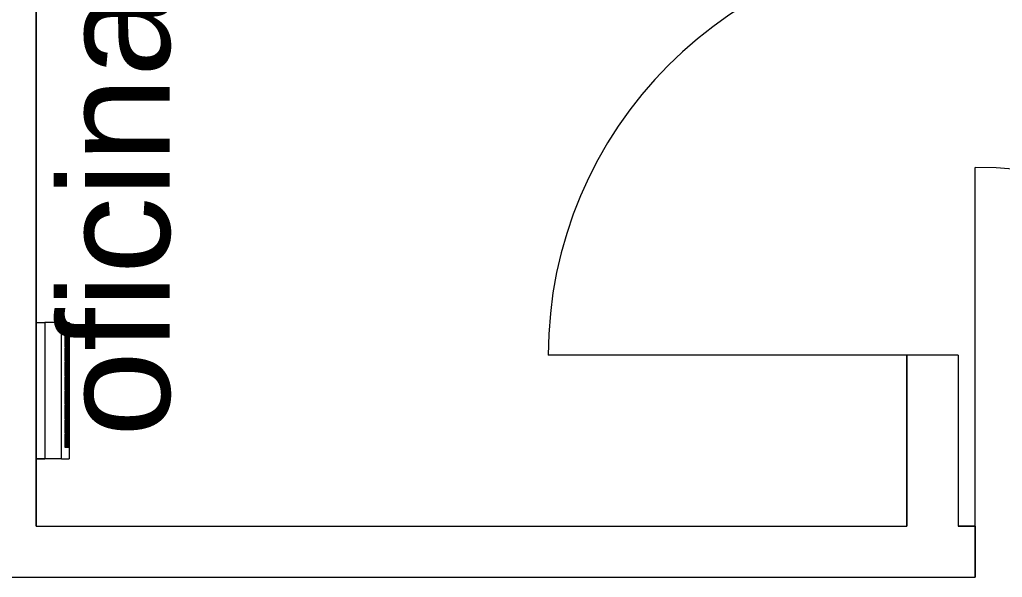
# Model space of a CAD drawing. Header units: millimetres. Extents: x -461 to 1315, y -154 to 152.
# Drawn here: x -292.659 to -289.782, y -111.463 to -109.83 of the extents above; entities that cross this region are included whole.
import ezdxf

# ---------------------------------------------------------------- set-up
doc = ezdxf.new("R2010")
doc.units = ezdxf.units.MM
for name, color, linetype, lineweight in [('A-DOOR', 251, 'Continuous', 13), ('A-WALL', 253, 'Continuous', 15), ('E-LITE', 40, 'Continuous', 13)]:
    doc.layers.add(name, color=color, linetype=linetype, lineweight=lineweight)
doc.styles.get("Standard").update_dxf_attribs({"font": 'arial.ttf'})

# ---------------------------------------------------------------- blocks, each defined once
blk = doc.blocks.new('*U168')
at = {"layer": 'E-LITE'}
for p, q in [((1106.4, 1404.11), (1186.52, 1404.11)), ((1106.4, 1399.76), (1106.4, 1404.11)), ((1112.99, 1403.75), (1120.98, 1403.75)), ((1112.99, 1403.22), (1112.99, 1403.75)), ((1120.98, 1403.75), (1120.98, 1403.22)), ((1121.41, 1403.75), (1129.4, 1403.75)), ((1121.41, 1403.22), (1121.41, 1403.75)), ((1129.4, 1403.75), (1129.4, 1403.22)), ((1129.83, 1403.75), (1137.82, 1403.75)), ((1129.83, 1403.22), (1129.83, 1403.75)), ((1137.82, 1403.75), (1137.82, 1403.22)), ((1138.25, 1403.75), (1146.24, 1403.75)), ((1138.25, 1403.22), (1138.25, 1403.75)), ((1146.24, 1403.75), (1146.24, 1403.22)), ((1146.68, 1403.22), (1146.68, 1403.75)), ((1146.68, 1403.75), (1154.67, 1403.75)), ((1154.67, 1403.75), (1154.67, 1403.22)), ((1155.1, 1403.22), (1155.1, 1403.75)), ((1155.1, 1403.75), (1163.09, 1403.75)), ((1163.09, 1403.75), (1163.09, 1403.22)), ((1163.52, 1403.22), (1163.52, 1403.75)), ((1163.52, 1403.75), (1171.51, 1403.75)), ((1171.51, 1403.75), (1171.51, 1403.22)), ((1171.94, 1403.22), (1171.94, 1403.75)), ((1171.94, 1403.75), (1179.93, 1403.75)), ((1179.93, 1403.75), (1179.93, 1403.22)), ((1186.52, 1399.76), (1186.52, 1404.11)), ((1186.52, 1399.76), (1106.4, 1399.76)), ((1106.4, 1399.76), (1106.4, 1389.94)), ((1120.98, 1403.22), (1112.99, 1403.22)), ((1112.99, 1403.02), (1120.98, 1403.02)), ((1112.99, 1402.49), (1112.99, 1403.02)), ((1120.98, 1402.49), (1112.99, 1402.49)), ((1112.99, 1402.29), (1120.98, 1402.29)), ((1112.99, 1401.76), (1112.99, 1402.29)), ((1120.98, 1401.76), (1112.99, 1401.76)), ((1120.98, 1403.02), (1120.98, 1402.49)), ((1120.98, 1402.29), (1120.98, 1401.76)), ((1129.4, 1403.22), (1121.41, 1403.22)), ((1121.41, 1403.02), (1129.4, 1403.02)), ((1121.41, 1402.49), (1121.41, 1403.02)), ((1129.4, 1402.49), (1121.41, 1402.49)), ((1121.41, 1402.29), (1129.4, 1402.29)), ((1121.41, 1401.76), (1121.41, 1402.29)), ((1129.4, 1401.76), (1121.41, 1401.76)), ((1129.4, 1403.02), (1129.4, 1402.49)), ((1129.4, 1402.29), (1129.4, 1401.76)), ((1137.82, 1403.22), (1129.83, 1403.22)), ((1129.83, 1403.02), (1137.82, 1403.02)), ((1129.83, 1402.49), (1129.83, 1403.02)), ((1137.82, 1402.49), (1129.83, 1402.49)), ((1129.83, 1402.29), (1137.82, 1402.29)), ((1129.83, 1401.76), (1129.83, 1402.29)), ((1137.82, 1401.76), (1129.83, 1401.76)), ((1137.82, 1403.02), (1137.82, 1402.49)), ((1137.82, 1402.29), (1137.82, 1401.76)), ((1146.24, 1403.22), (1138.25, 1403.22)), ((1138.25, 1403.02), (1146.24, 1403.02)), ((1138.25, 1402.49), (1138.25, 1403.02)), ((1146.24, 1402.49), (1138.25, 1402.49)), ((1138.25, 1402.29), (1146.24, 1402.29)), ((1138.25, 1401.76), (1138.25, 1402.29)), ((1146.24, 1401.76), (1138.25, 1401.76)), ((1146.24, 1403.02), (1146.24, 1402.49)), ((1146.24, 1402.29), (1146.24, 1401.76)), ((1154.67, 1403.22), (1146.68, 1403.22)), ((1146.68, 1402.49), (1146.68, 1403.02)), ((1146.68, 1403.02), (1154.67, 1403.02)), ((1154.67, 1402.49), (1146.68, 1402.49)), ((1146.68, 1401.76), (1146.68, 1402.29)), ((1146.68, 1402.29), (1154.67, 1402.29)), ((1154.67, 1401.76), (1146.68, 1401.76)), ((1154.67, 1403.02), (1154.67, 1402.49)), ((1154.67, 1402.29), (1154.67, 1401.76)), ((1163.09, 1403.22), (1155.1, 1403.22)), ((1155.1, 1402.49), (1155.1, 1403.02)), ((1155.1, 1403.02), (1163.09, 1403.02)), ((1163.09, 1402.49), (1155.1, 1402.49)), ((1155.1, 1401.76), (1155.1, 1402.29)), ((1155.1, 1402.29), (1163.09, 1402.29)), ((1163.09, 1401.76), (1155.1, 1401.76)), ((1163.09, 1403.02), (1163.09, 1402.49)), ((1163.09, 1402.29), (1163.09, 1401.76)), ((1171.51, 1403.22), (1163.52, 1403.22)), ((1163.52, 1402.49), (1163.52, 1403.02)), ((1163.52, 1403.02), (1171.51, 1403.02)), ((1171.51, 1402.49), (1163.52, 1402.49)), ((1163.52, 1401.76), (1163.52, 1402.29)), ((1163.52, 1402.29), (1171.51, 1402.29)), ((1171.51, 1401.76), (1163.52, 1401.76)), ((1171.51, 1403.02), (1171.51, 1402.49)), ((1171.51, 1402.29), (1171.51, 1401.76)), ((1179.93, 1403.22), (1171.94, 1403.22)), ((1171.94, 1402.49), (1171.94, 1403.02)), ((1171.94, 1403.02), (1179.93, 1403.02)), ((1179.93, 1402.49), (1171.94, 1402.49)), ((1171.94, 1401.76), (1171.94, 1402.29)), ((1171.94, 1402.29), (1179.93, 1402.29)), ((1179.93, 1401.76), (1171.94, 1401.76)), ((1179.93, 1403.02), (1179.93, 1402.49)), ((1179.93, 1402.29), (1179.93, 1401.76)), ((1186.52, 1399.76), (1186.52, 1389.94)), ((1106.4, 1389.94), (1106.45, 1389.94)), ((1106.4, 1384.99), (1106.4, 1389.94)), ((1106.45, 1389.94), (1186.47, 1389.94)), ((1106.45, 1384.99), (1106.45, 1389.94)), ((1186.47, 1389.94), (1186.52, 1389.94)), ((1186.47, 1389.94), (1186.47, 1384.99)), ((1186.52, 1384.99), (1186.52, 1389.94)), ((1106.4, 1384.99), (1106.45, 1384.99)), ((1106.4, 1384.73), (1106.4, 1384.99)), ((1106.45, 1384.73), (1106.4, 1384.73)), ((1106.45, 1384.73), (1106.45, 1384.99)), ((1106.45, 1384.73), (1186.47, 1384.73)), ((1186.47, 1384.99), (1186.52, 1384.99)), ((1186.47, 1384.73), (1186.47, 1384.99)), ((1186.52, 1384.73), (1186.47, 1384.73)), ((1186.52, 1384.99), (1186.52, 1384.73))]:
    blk.add_line(p, q, dxfattribs=at)

msp = doc.modelspace()

# ---------------------------------------------------------------- linework, layer by layer
at = {"layer": 'A-DOOR'}
for p, q in [((-289.8614, -111.4626), (-289.8614, -110.2626)), ((-289.9114, -110.8126), (-291.1114, -110.8126))]:
    msp.add_line(p, q, dxfattribs=at)
for centre, start, end in [((-289.9114, -110.8126), 90, 180), ((-289.8614, -111.4626), 0, 90)]:
    msp.add_arc(centre, 1.2, start, end, dxfattribs=at)
at = {"layer": 'A-WALL'}
for p, q in [((-292.6114, -111.3126), (-292.6114, -106.9126)), ((-292.6114, -109.3126), (-292.6114, -111.3126)), ((-290.0614, -111.3126), (-290.0614, -110.8126)), ((-290.0614, -110.8126), (-290.0614, -111.3126)), ((-289.9114, -110.8126), (-290.0614, -110.8126)), ((-289.9114, -110.8126), (-289.9114, -111.3126)), ((-292.6114, -111.3126), (-290.0614, -111.3126)), ((-289.9114, -111.3126), (-289.8614, -111.3126)), ((-289.8614, -111.3126), (-289.9114, -111.3126)), ((-289.9114, -111.3126), (-289.8614, -111.3126)), ((-289.9114, -111.3126), (-289.8614, -111.3126)), ((-289.8614, -111.3126), (-289.8614, -111.4626)), ((-319.6114, -111.4626), (-289.8614, -111.4626))]:
    msp.add_line(p, q, dxfattribs=at)

# ---------------------------------------------------------------- block references
at = {"layer": 'E-LITE', "xscale": 0.004982751380907579, "yscale": 0.004982751380907579, "zscale": 0.004982751380907579, "rotation": 270}
msp.add_blockref('*U168', (-299.5112, -105.2034), dxfattribs=at)

# ---------------------------------------------------------------- texts
at = {"layer": 'A-WALL', "insert": (-292.543, -111.0516), "char_height": 0.32305, "attachment_point": 1, "rotation": 90}
msp.add_mtext_dynamic_manual_height_columns('oficina 1', width=1.931727, gutter_width=1.6153, heights=[0], dxfattribs=at)

doc.saveas('drawing.dxf')
